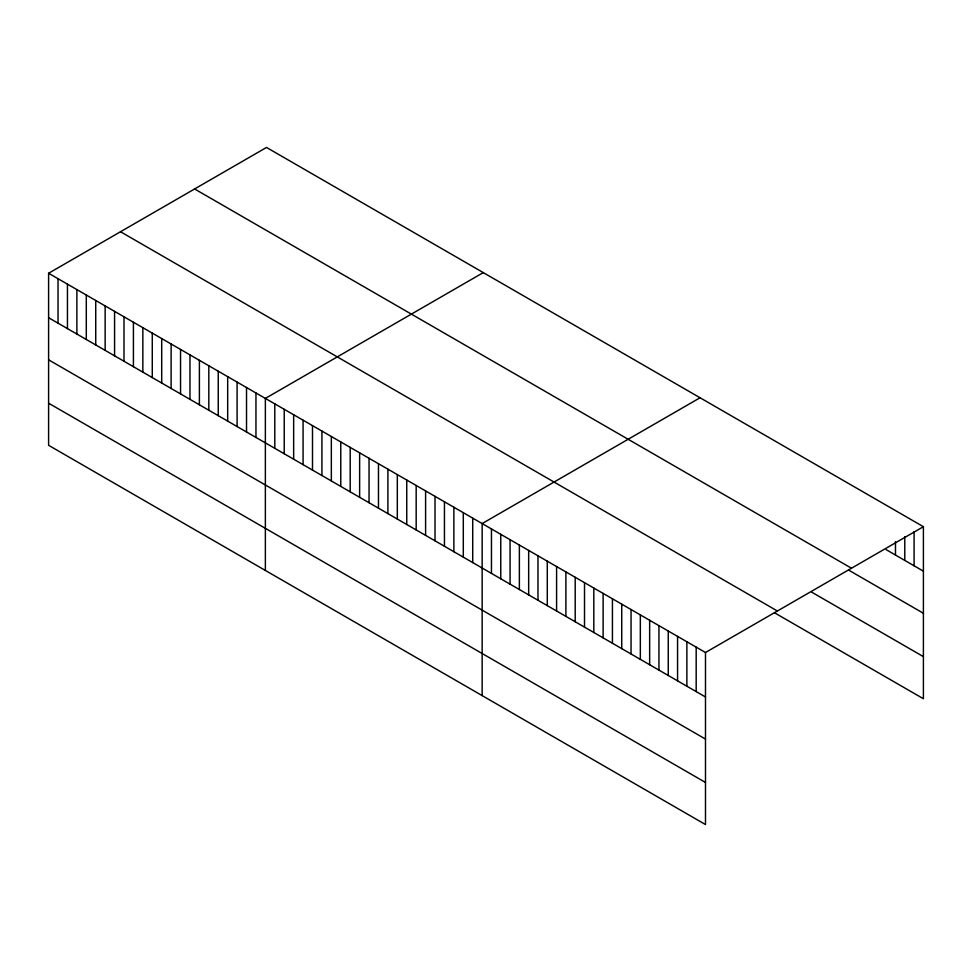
<?xml version="1.0" encoding="UTF-8"?>
<svg xmlns="http://www.w3.org/2000/svg" width="972" height="972" viewBox="0 0 972 972"><rect width="100%" height="100%" fill="white"/><g stroke="black" fill="none" stroke-linecap="round" stroke-linejoin="round"><path stroke-width="1.46" d="M48.6 273.266L705.49 652.516L705.49 824.548L48.6 445.298L48.6 273.266L266.51 147.452L923.4 526.702L923.4 698.734L774.502 612.773M483.291 272.597L265.368 398.411L265.368 570.455M700.059 397.755L482.148 523.568L482.148 695.6M705.49 652.516L923.4 526.702M886.172 549.666L923.4 571.159M194.607 188.969L851.484 568.219M848.957 570.285L923.4 613.259M811.729 592.167L923.4 656.635M120.516 231.737L777.393 610.999M48.6 317.723L705.49 696.973M48.6 359.822L705.49 739.072M48.6 403.198L705.49 782.448M914.093 531.708L914.093 565.789M904.786 536.702L904.786 560.419M895.479 541.708L895.479 555.048M696.183 647.133L696.183 691.602M686.876 641.763L686.876 686.232M677.569 636.393L677.569 680.85M668.262 631.022L668.262 675.479M658.955 625.652L658.955 670.109M649.648 620.27L649.648 664.739M640.341 614.899L640.341 659.368M631.047 609.529L631.047 653.986M621.74 604.159L621.74 648.616M612.433 598.788L612.433 643.245M603.126 593.406L603.126 637.875M593.819 588.036L593.819 632.505M584.512 582.665L584.512 627.122M575.205 577.295L575.205 621.752M565.898 571.925L565.898 616.382M556.592 566.542L556.592 611.011M547.285 561.172L547.285 605.641M537.978 555.802L537.978 600.259M528.671 550.431L528.671 594.888M519.376 545.061L519.376 589.518M510.069 539.679L510.069 584.148M500.762 534.308L500.762 578.777M491.455 528.938L491.455 573.395M472.72 518.125L472.72 562.581M463.292 512.681L463.292 557.138M453.875 507.238L453.875 551.707M444.447 501.795L444.447 546.264M435.019 496.364L435.019 540.821M425.602 490.921L425.602 535.378M416.174 485.478L416.174 529.934M406.746 480.034L406.746 524.491M397.317 474.591L397.317 519.048M387.901 469.148L387.901 513.617M378.473 463.705L378.473 508.174M369.044 458.274L369.044 502.731M359.628 452.831L359.628 497.287M350.199 447.387L350.199 491.844M340.771 441.944L340.771 486.401M331.343 436.501L331.343 480.958M321.926 431.058L321.926 475.527M312.498 425.615L312.498 470.084M303.07 420.183L303.07 464.64M293.653 414.74L293.653 459.197M284.225 409.297L284.225 453.754M274.797 403.854L274.797 448.311M255.952 392.967L255.952 437.436M246.524 387.524L246.524 431.993M237.095 382.093L237.095 426.55M227.679 376.65L227.679 421.107M218.25 371.207L218.25 415.664M208.822 365.764L208.822 410.22M199.394 360.32L199.394 404.789M189.977 354.877L189.977 399.346M180.549 349.434L180.549 393.903M171.121 344.003L171.121 388.46M161.704 338.56L161.704 383.017M152.276 333.117L152.276 377.573M142.848 327.673L142.848 372.13M133.419 322.23L133.419 366.699M124.003 316.787L124.003 361.256M114.575 311.356L114.575 355.813M105.146 305.913L105.146 350.37M95.73 300.47L95.73 344.926M86.301 295.026L86.301 339.483M76.873 289.583L76.873 334.04M67.445 284.14L67.445 328.609M58.028 278.697L58.028 323.166"/></g></svg>
